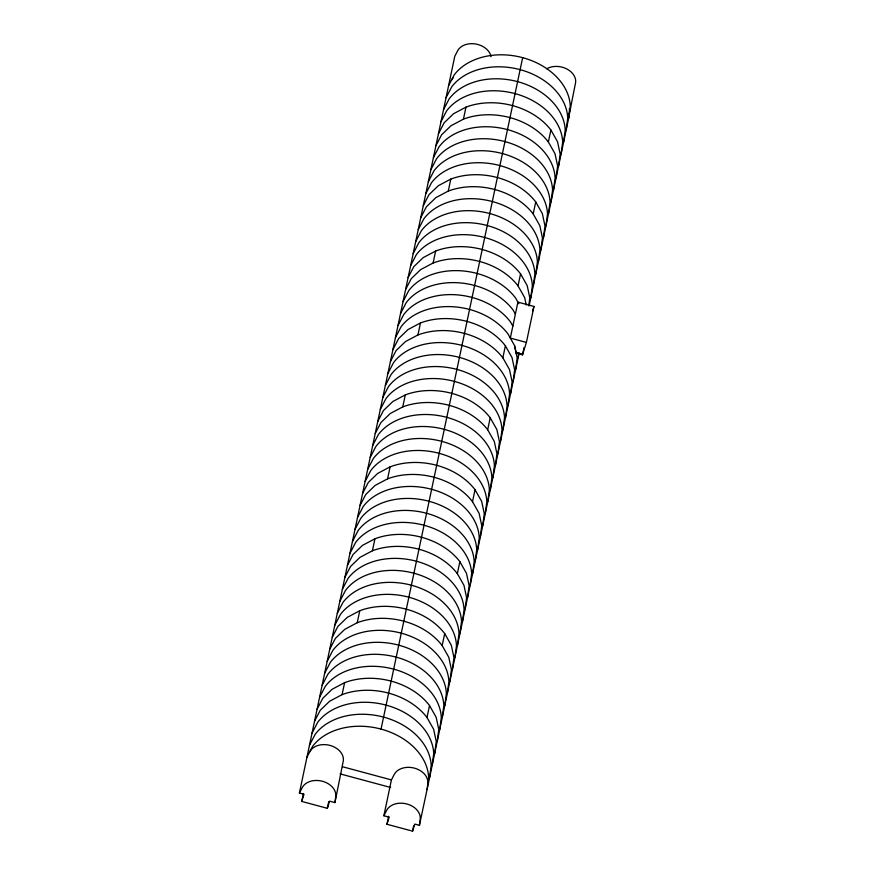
<?xml version="1.0" encoding="UTF-8"?>
<svg xmlns="http://www.w3.org/2000/svg" width="875" height="875" viewBox="0 0 875 875"><rect width="100%" height="100%" fill="white"/><g stroke="black" fill="none" stroke-linecap="round" stroke-linejoin="round"><path stroke-width="1.31" d="M411.327 830.922L412.53 831.25L414.805 824.086L419.409 825.322L420.208 819.328A17.522 13.037 11.9 0 0 406.875 803.983A17.522 13.037 11.9 0 0 386.684 810.305L383.873 815.763L389.2 817.195L386.958 824.261L410.364 830.561M419.409 825.322L427.077 789.502L428.663 777.503A62.267 46.32 11.9 0 0 381.052 729.094L522.659 57.663A62.267 46.32 11.9 0 0 454.256 74.834L448.58 85.739M429.603 777.514L431.189 765.516A62.267 46.32 11.9 0 0 383.589 717.106A62.267 46.32 11.9 0 0 315.175 734.289L309.498 745.183M432.13 765.527L433.716 753.528A62.267 46.32 11.9 0 0 386.116 705.119A62.267 46.32 11.9 0 0 317.702 722.302L312.025 733.195M434.656 753.539L436.242 741.53L433.628 729.247L427 717.511L429.527 705.523A62.267 46.32 11.9 0 0 344.597 682.664L332.15 689.259L322.766 698.316L317.078 709.22M437.194 741.552L438.78 729.542L436.166 717.259L429.527 705.523M439.72 729.553L441.306 717.555A62.267 46.32 11.9 0 0 393.695 669.145A62.267 46.32 11.9 0 0 325.292 686.328L319.616 697.233M442.247 717.566L443.833 705.567A62.267 46.32 11.9 0 0 396.233 657.158A62.267 46.32 11.9 0 0 327.819 674.341L322.142 685.234M444.773 705.578L446.359 693.58A62.267 46.32 11.9 0 0 398.759 645.17A62.267 46.32 11.9 0 0 330.345 662.342L324.669 673.247M447.3 693.591L448.886 681.581A62.267 46.32 11.9 0 0 401.286 633.172A62.267 46.32 11.9 0 0 332.872 650.355L327.195 661.259M449.837 681.592L451.423 669.594L448.809 657.311L442.17 645.575L444.697 633.587A62.267 46.32 11.9 0 0 359.767 610.728L347.32 617.323L337.936 626.38L332.259 637.273M452.364 669.605L453.95 657.606L451.336 645.323L444.697 633.587M454.891 657.617L456.477 645.619A62.267 46.32 11.9 0 0 408.877 597.209A62.267 46.32 11.9 0 0 340.462 614.392L334.786 625.286M457.417 645.63L459.003 633.62A62.267 46.32 11.9 0 0 411.403 585.222A62.267 46.32 11.9 0 0 342.989 602.394L337.312 613.298M459.944 633.642L461.53 621.633A62.267 46.32 11.9 0 0 413.93 573.223A62.267 46.32 11.9 0 0 345.516 590.406L339.839 601.311M462.47 621.644L464.067 609.645A62.267 46.32 11.9 0 0 416.456 561.236A62.267 46.32 11.9 0 0 348.053 578.419L342.366 589.323M465.008 609.656L466.594 597.658L463.98 585.364L457.341 573.639L459.867 561.652A62.267 46.32 11.9 0 0 374.938 538.781L362.491 545.377L353.106 554.433L347.43 565.337M467.534 597.669L469.12 585.659L466.506 573.377L459.867 561.652M470.061 585.681L471.647 573.672A62.267 46.32 11.9 0 0 424.047 525.263A62.267 46.32 11.9 0 0 355.633 542.445L349.956 553.35M472.587 573.683L474.173 561.684A62.267 46.32 11.9 0 0 426.573 513.275A62.267 46.32 11.9 0 0 358.159 530.458L352.483 541.362M475.114 561.695L476.711 549.697A62.267 46.32 11.9 0 0 429.1 501.287A62.267 46.32 11.9 0 0 360.697 518.47L355.009 529.364M477.652 549.708L479.238 537.709A62.267 46.32 11.9 0 0 431.627 489.3A62.267 46.32 11.9 0 0 363.223 506.483L357.547 517.377M480.178 537.72L481.764 525.711L479.15 513.428L472.511 501.692L475.037 489.705A62.267 46.32 11.9 0 0 390.108 466.845L377.661 473.441L368.277 482.497L362.6 493.402M482.705 525.722L484.291 513.723L481.677 501.441L475.037 489.705M485.231 513.734L486.817 501.736A62.267 46.32 11.9 0 0 439.217 453.327A62.267 46.32 11.9 0 0 370.803 470.509L365.127 481.414M487.758 501.747L489.355 489.748A62.267 46.32 11.9 0 0 441.744 441.339A62.267 46.32 11.9 0 0 373.341 458.522L367.653 469.416M490.295 489.759L491.881 477.75A62.267 46.32 11.9 0 0 444.27 429.352A62.267 46.32 11.9 0 0 375.867 446.523L370.191 457.428M492.822 477.772L494.408 465.762A62.267 46.32 11.9 0 0 446.808 417.353A62.267 46.32 11.9 0 0 378.394 434.536L372.717 445.441M495.348 465.773L496.934 453.775L494.32 441.492L487.681 429.756L490.208 417.769A62.267 46.32 11.9 0 0 405.289 394.909L392.831 401.505L383.447 410.561L377.77 421.455M497.875 453.786L499.461 441.788L496.847 429.494L490.208 417.769M500.402 441.798L501.987 429.8A62.267 46.32 11.9 0 0 454.387 381.391A62.267 46.32 11.9 0 0 385.984 398.573L380.297 409.467M502.939 429.811L504.525 417.802A62.267 46.32 11.9 0 0 456.914 369.403A62.267 46.32 11.9 0 0 388.511 386.575L382.823 397.48M505.466 417.812L507.052 405.814A62.267 46.32 11.9 0 0 459.452 357.405A62.267 46.32 11.9 0 0 391.037 374.588L385.361 385.492M507.992 405.825L509.578 393.827A62.267 46.32 11.9 0 0 461.978 345.417A62.267 46.32 11.9 0 0 393.564 362.6L387.887 373.494M510.519 393.837L512.105 381.839L509.491 369.545L502.852 357.82L505.389 345.822A62.267 46.32 11.9 0 0 420.459 322.962L408.013 329.558L398.617 338.614L392.941 349.519M513.045 381.85L514.631 369.841L512.017 357.558L505.389 345.822M515.583 369.863L517.169 357.853L514.555 345.57L507.916 333.834A62.267 46.32 11.9 0 0 401.155 326.627L395.467 337.531M518.109 357.864L518.809 352.537M528.795 305.616L529.812 297.905L527.198 285.622L520.559 273.886A62.267 46.32 11.9 0 0 435.63 251.027L423.183 257.622L413.798 266.678L408.111 277.583M530.753 297.916L532.339 285.917A62.267 46.32 11.9 0 0 484.728 237.508A62.267 46.32 11.9 0 0 416.325 254.691L410.648 265.584M533.28 285.928L534.866 273.93A62.267 46.32 11.9 0 0 487.266 225.52A62.267 46.32 11.9 0 0 418.852 242.703L413.175 253.597M535.806 273.941L537.392 261.931A62.267 46.32 11.9 0 0 489.792 213.533A62.267 46.32 11.9 0 0 421.378 230.705L415.702 241.609M538.333 261.953L539.919 249.944A62.267 46.32 11.9 0 0 492.319 201.534A62.267 46.32 11.9 0 0 423.905 218.717L418.228 229.622M540.87 249.955L542.456 237.956L539.842 225.673L533.203 213.938L535.73 201.95A62.267 46.32 11.9 0 0 450.8 179.091L438.353 185.686L428.969 194.742L423.292 205.636M543.397 237.967L544.983 225.969L542.369 213.675L535.73 201.95M545.923 225.98L547.509 213.97A62.267 46.32 11.9 0 0 499.909 165.572A62.267 46.32 11.9 0 0 431.495 182.744L425.819 193.648M548.45 213.992L550.036 201.983A62.267 46.32 11.9 0 0 502.436 153.573A62.267 46.32 11.9 0 0 434.022 170.756L428.345 181.661M550.977 201.994L552.562 189.995A62.267 46.32 11.9 0 0 504.963 141.586A62.267 46.32 11.9 0 0 436.548 158.769L430.872 169.673M553.514 190.006L555.1 178.008A62.267 46.32 11.9 0 0 507.489 129.598A62.267 46.32 11.9 0 0 439.086 146.781L433.398 157.675M556.041 178.019L557.627 166.02L555.013 153.727L548.373 142.002L550.9 130.003A62.267 46.32 11.9 0 0 465.97 107.144L453.523 113.739L444.139 122.795L438.462 133.7M558.567 166.031L560.153 154.022L557.539 141.739L550.9 130.003M561.094 154.033L562.68 142.034A62.267 46.32 11.9 0 0 515.08 93.625A62.267 46.32 11.9 0 0 446.666 110.808L440.989 121.713M563.62 142.045L565.206 130.047A62.267 46.32 11.9 0 0 517.606 81.638A62.267 46.32 11.9 0 0 449.192 98.82L443.516 109.714M566.158 130.058L567.744 118.059A62.267 46.32 11.9 0 0 520.133 69.65A62.267 46.32 11.9 0 0 451.73 86.833L446.042 97.727M529.069 305.911L568.684 118.07L569.373 112.044A17.522 13.037 11.9 0 0 569.286 108.883M568.684 118.07L570.27 106.061A62.267 46.32 11.9 0 0 522.659 57.663M334.939 802.594L335.759 796.6A17.522 13.037 11.9 0 0 322.438 781.255A17.522 13.037 11.9 0 0 302.247 787.577L299.403 793.023L304.008 794.259L301.744 801.423L327.337 808.314L329.613 801.15L334.939 802.594L343.328 760.747A17.522 13.037 11.9 0 0 329.995 745.413A17.522 13.037 11.9 0 0 309.805 751.723M299.403 793.023L454.792 56.241L457.636 50.794A17.522 13.037 11.9 0 1 475.781 44.023A17.522 13.037 11.9 0 1 491.061 56.656M301.744 801.423L303.417 793.461M314.552 721.208L320.228 710.303L329.613 701.247L342.07 694.652L344.597 682.664M329.722 649.272L335.409 638.367L344.794 629.311L357.241 622.716L359.767 610.728M344.903 577.325L350.58 566.431L359.964 557.375L372.411 550.78L374.938 538.781M360.073 505.389L365.75 494.484L375.134 485.428L387.581 478.833L390.108 466.845M375.244 433.453L380.92 422.548L390.305 413.492L402.752 406.897L405.289 394.909M390.414 361.506L396.091 350.613L405.475 341.556L417.933 334.961L420.459 322.962M405.584 289.57L411.261 278.666L420.645 269.609L433.103 263.014L435.63 251.027M420.755 217.634L426.442 206.73L435.827 197.673L448.273 191.078L450.8 179.091M435.936 145.688L441.613 134.794L450.997 125.737L463.444 119.142L465.97 107.144M327.337 808.314L328.738 801.686M383.873 815.763L391.431 779.909L394.242 774.452A17.522 13.037 11.9 0 1 414.444 768.141A17.522 13.037 11.9 0 1 427.766 783.475M386.958 824.261L388.642 816.298M526.236 304.981L524.661 297.609L518.033 285.873L520.559 273.886M412.53 831.25L413.656 825.934M568.575 118.038L575.597 82.545A17.522 13.037 11.9 0 0 566.169 68.644A17.522 13.037 11.9 0 0 546.733 68.786M427.077 789.502L519.039 353.478M515.845 353.052L522.462 354.834L524.059 347.561M526.4 342.42L533.991 306.447L517.902 302.116L510.322 338.089L526.4 342.42L522.462 354.834M532.492 311.172L533.991 306.447M403.058 301.558L408.734 290.653A62.267 46.32 11.9 0 1 515.495 297.872L518.82 303.734M400.531 313.545L406.208 302.652A62.267 46.32 11.9 0 1 512.969 309.859L515.375 314.103M398.005 325.544L403.681 314.639A62.267 46.32 11.9 0 1 510.442 321.847L512.848 326.102M306.972 757.181L312.648 746.277A62.267 46.32 11.9 0 1 381.052 729.094M522.659 354.222L516.042 352.439L514.555 345.57M342.508 766.741L391.431 779.909M340.08 773.872L390.6 787.467M451.413 80.292A17.522 13.037 11.9 0 1 453.338 77.667M342.07 694.652A62.267 46.32 11.9 0 1 427 717.511M357.241 622.716A62.267 46.32 11.9 0 1 442.17 645.575M372.411 550.78A62.267 46.32 11.9 0 1 457.341 573.639M387.581 478.833A62.267 46.32 11.9 0 1 472.511 501.692M402.752 406.897A62.267 46.32 11.9 0 1 487.681 429.756M417.933 334.961A62.267 46.32 11.9 0 1 502.852 357.82M433.103 263.014A62.267 46.32 11.9 0 1 518.033 285.873M448.273 191.078A62.267 46.32 11.9 0 1 533.203 213.938M463.444 119.142A62.267 46.32 11.9 0 1 548.373 142.002"/></g></svg>
